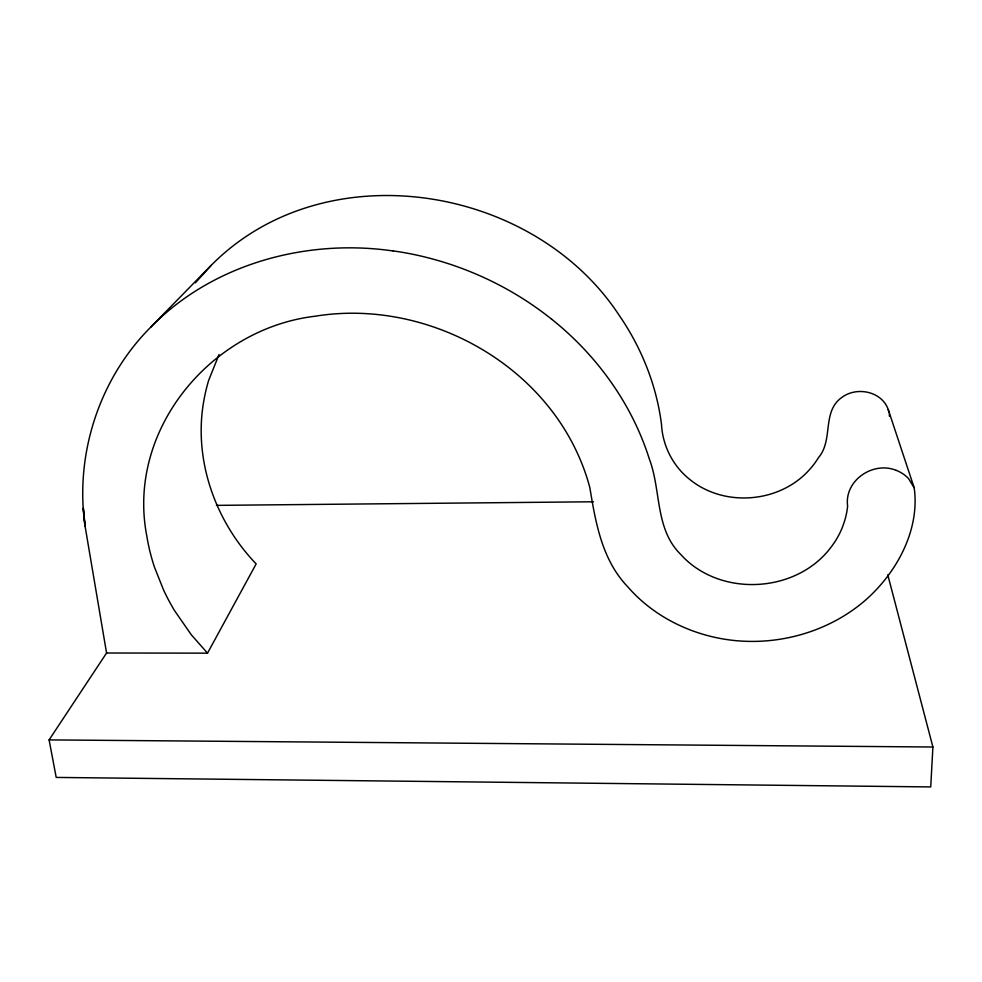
<?xml version="1.0" encoding="UTF-8"?>
<svg xmlns="http://www.w3.org/2000/svg" width="982" height="982" viewBox="0 0 982 982"><rect width="100%" height="100%" fill="white"/><g stroke="black" fill="none" stroke-linecap="round" stroke-linejoin="round"><path stroke-width="1.47" d="M887.777 574.838L932.9 747.007L930.727 786.926L56.207 777.425L49.1 739.9L106.572 653.005L85.115 526.426C74.607 454.506 99.28 378.512 150.798 327.104L211.13 265.398C324.379 150.749 533.14 183.965 619.274 315.455C641.541 347.849 656.577 385.374 661.5 424.445C662.604 445.595 672.879 465.947 689.45 479.179C723.673 507.473 778.91 503.214 808.738 470.476A83.004 76.436 -6.6 0 0 818.411 457.735C833.546 440.169 821.75 411.802 841.549 397.661C856.365 386.159 881.824 391.131 888.256 409.604L914.217 487.894C920.024 530.366 896.517 573.022 865.117 600.468C828.968 631.61 779.462 645.714 732.241 640.276C692.47 635.649 653.902 617.101 627.572 586.598C601.941 559.765 595.632 522.694 589.851 487.686A227.714 202.93 21.6 0 0 580.558 460.398C538.529 359.338 422.358 298.774 315.247 316.204C211.007 328.479 126.347 430.055 146.76 535.755A226.4 201.592 21.9 0 0 154.493 567.24L163.577 590.022A230.696 205.582 21.7 0 0 174.465 610.509L191.281 634.753L207.521 653.153L256.167 563.889C215.218 521.344 193.282 459.674 203.79 400.951A211.228 192.705 21.9 0 1 208.638 380.427L219.047 354.49M195.418 282.804L211.13 265.398M150.798 327.104C212.763 263.741 306.63 238.344 393.193 250.987M216.396 505.374L593.521 501.777M106.572 653.005L207.521 653.153M49.1 739.9L932.9 747.007M896.222 470.366C873.158 460.889 844.115 480.431 847.613 506.086A89.878 81.113 -4.4 0 1 844.017 522.743L842.311 527.506A92.86 83.826 -4.2 0 1 831.337 546.778C796.77 593.668 719.438 597.78 680.501 554.216C654.834 528.782 661.242 490.128 649.262 458.778C636.017 416.884 612.387 378.549 582.007 346.892A287.616 256.818 21.7 0 0 551.884 319.383M551.884 319.383C516.9 291.372 476.074 270.799 432.829 259.064A283.405 253.319 22 0 0 393.193 250.913M914.217 487.894L908.583 478.602A35.352 31.387 -10.9 0 0 896.222 470.353M888.256 409.604L888.968 412.489M85.115 526.426L83.298 508.124L84.747 523.381M889.311 413.925L889.459 416.233"/></g></svg>
